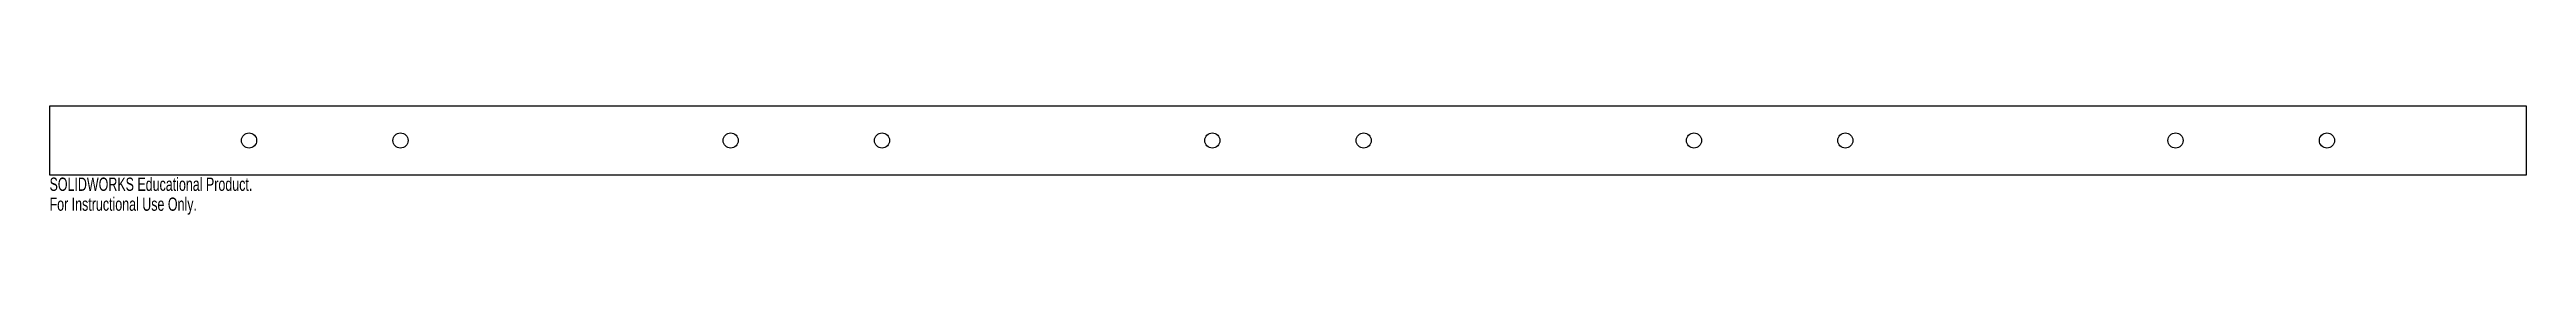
# Model space of a CAD drawing. Header units: inches. Extents: x -35.4 to 0, y -1.6 to 0.
import ezdxf

# ---------------------------------------------------------------- set-up
doc = ezdxf.new("R2010")
doc.units = ezdxf.units.IN
doc.header["$MEASUREMENT"] = 0
doc.styles.add('SLDTEXTSTYLE0', font='TXT', dxfattribs={"width": 0.7})

msp = doc.modelspace()

# ---------------------------------------------------------------- linework, layer by layer
at = {"color": 7, "linetype": 'Continuous', "lineweight": 25}
for p, q in [((-35.433, 0), (-35.433, -0.984)), ((0, 0), (-35.433, 0)), ((0, -0.984), (0, 0)), ((-35.433, -0.984), (0, -0.984))]:
    msp.add_line(p, q, dxfattribs=at)
for centre in [(-32.579, -0.492), (-30.413, -0.492), (-25.689, -0.492), (-23.524, -0.492), (-18.799, -0.492), (-16.634, -0.492), (-11.909, -0.492), (-9.744, -0.492), (-5.02, -0.492), (-2.854, -0.492)]:
    msp.add_circle(centre, 0.108, dxfattribs=at)

# ---------------------------------------------------------------- texts
at = {"color": 7, "linetype": 'Continuous', "char_height": 0.1903, "attachment_point": 1, "style": 'SLDTEXTSTYLE0'}
for s, insert in [('SOLIDWORKS Educational Product.', (-35.433, -1.024)), ('For Instructional Use Only.', (-35.433, -1.31))]:
    msp.add_mtext(s, dxfattribs=dict(at, insert=insert))

doc.saveas('drawing.dxf')
